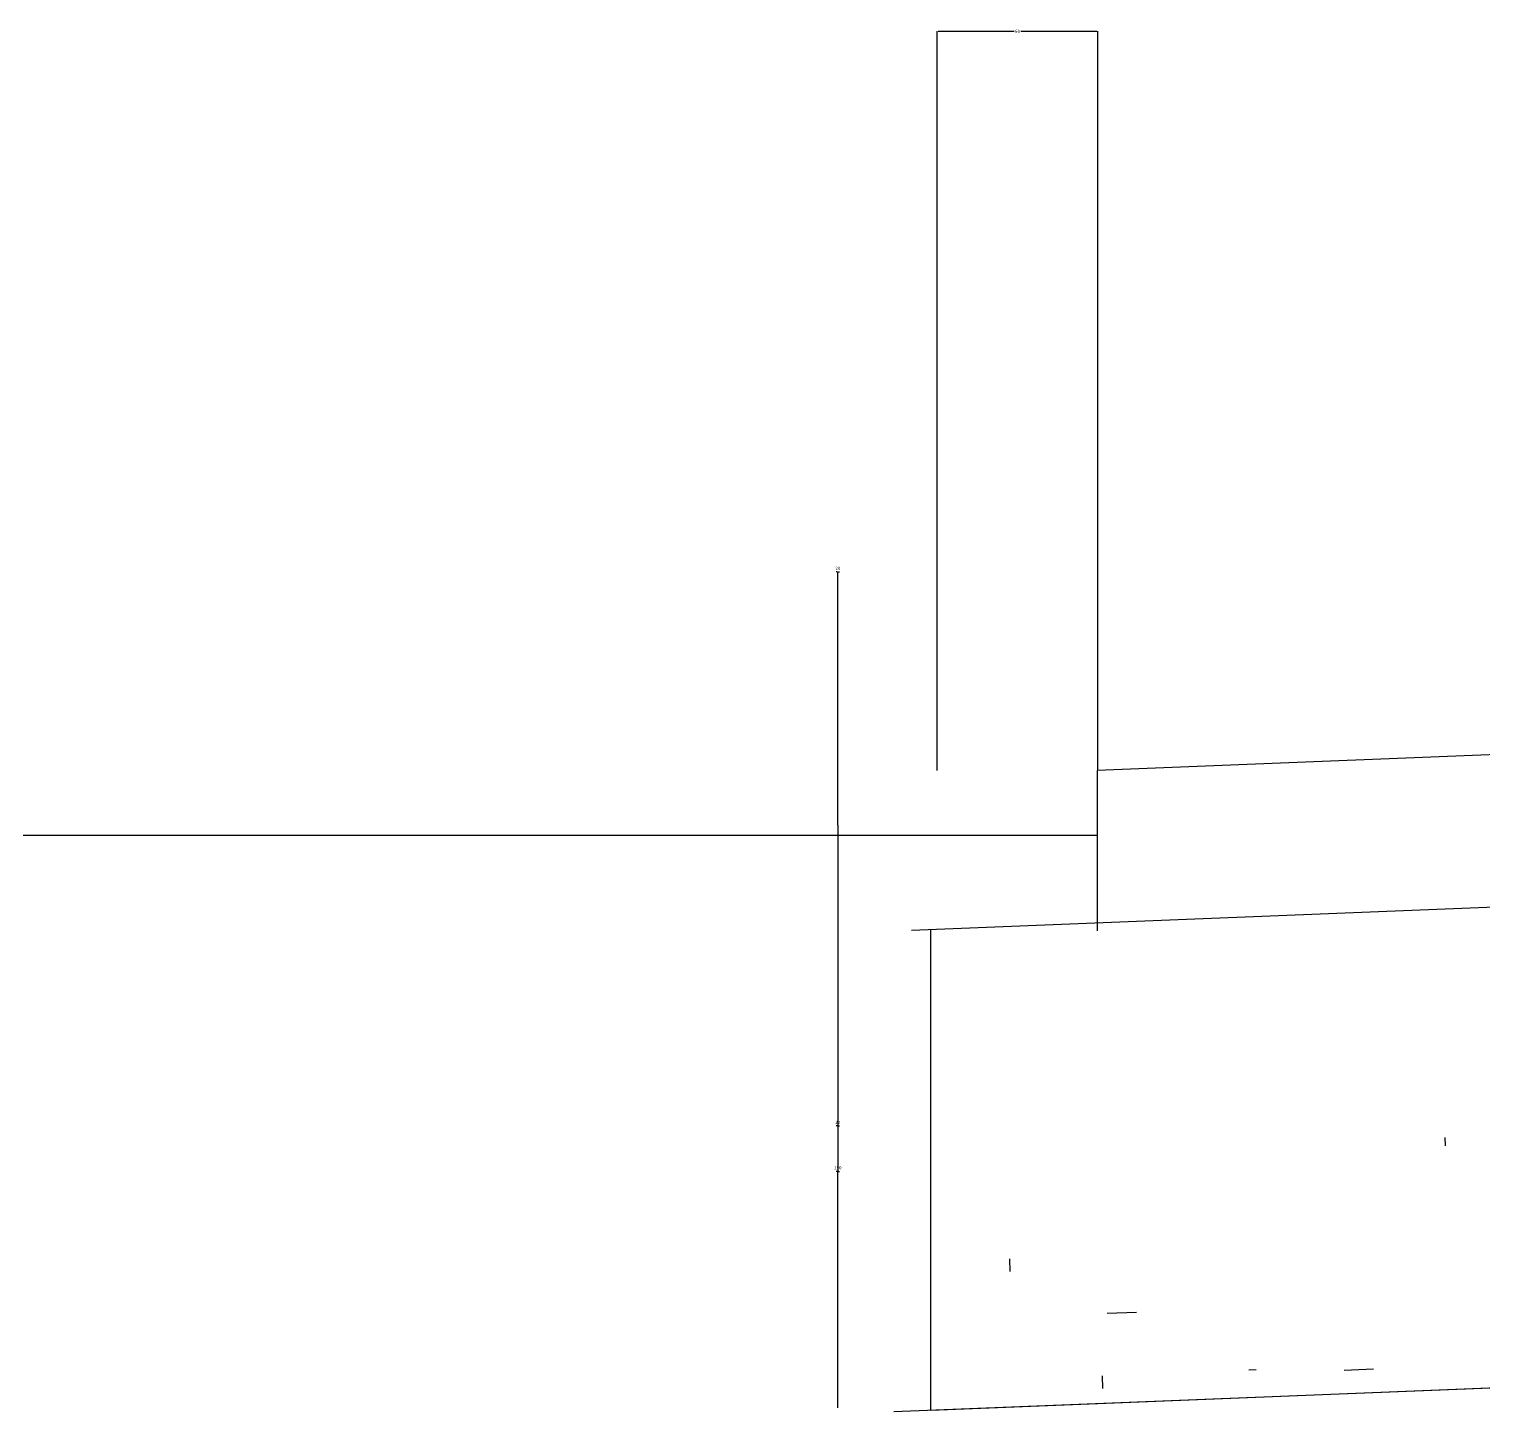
# Model space of a CAD drawing. Header units: metres. Extents: x 10100 to 12398, y 11888 to 13366.
# Drawn here: x 10555.3 to 11009.8, y 12348.8 to 12780.7 of the extents above; entities that cross this region are included whole.
import ezdxf

# ---------------------------------------------------------------- set-up
doc = ezdxf.new("R2010")
doc.units = ezdxf.units.M
doc.layers.add('PUB_DIM', color=3, linetype='Continuous')
doc.dimstyles.get("Standard").update_dxf_attribs({"dimtxt": 2.5, "dimasz": 2.5, "dimexe": 1.25, "dimexo": 0.625, "dimtad": 1, "dimcen": 2.5, "dimazin": 3, "dimtfac": 1, "dimtmove": 0, "dimatfit": 3})

# ---------------------------------------------------------------- blocks, each defined once
blk = doc.blocks.new('BL_6233')
for p, q in [((393.9, 493.71), (416.81, 493.71)), ((241.21, 470.8), (241.21, 478.44)), ((1455.16, 447.89), (1455.16, 463.16)), ((187.76, 402.06), (187.76, 409.7)), ((1287.19, 394.43), (1287.19, 402.06)), ((73.24, 363.88), (80.87, 363.88)), ((1913.25, 249.31), (1913.25, 272.22)), ((584.78, 203.49), (584.78, 226.4)), ((706.94, 180.57), (706.94, 218.76)), ((997.06, 165.3), (997.06, 195.85)), ((1814, 165.3), (1783.46, 165.3)), ((1210.84, 73.65), (1210.84, 111.84)), ((409.17, 88.92), (409.17, 96.56)), ((96.14, 27.82), (96.14, 73.65)), ((974.16, 20.18), (974.16, 50.74)), ((1661.3, 50.74), (1668.94, 50.74)), ((1821.63, 27.82), (1821.63, 50.74)), ((477.89, 12.55), (477.89, 43.1)), ((1310.09, 20.18), (1310.09, 43.1)), ((1539.14, 43.1), (1569.68, 43.1)), ((210.67, 27.82), (210.67, 27.82)), ((0, 0), (2040.18, 0))]:
    blk.add_line(p, q)
blk = doc.blocks.new('*D1')
for p, q in [((10808, 12497.75), (10808, 12423.9)), ((10807.75, 12423.9), (10807.5, 12423.9)), ((10808, 12350.05), (10808, 12423.9)), ((10808, 12423.9), (10808, 12423.9)), ((10808.25, 12423.9), (10808.5, 12423.9))]:
    blk.add_line(p, q)
at = {"layer": 'Defpoints'}
for p in [(10808, 12497.75), (10808, 12423.9), (10808, 12350.05)]:
    blk.add_point(p, dxfattribs=at)
at = {"layer": 'PUB_DIM', "insert": (10808, 12425.025), "char_height": 1, "attachment_point": 5}
blk.add_mtext('150', dxfattribs=at)
blk = doc.blocks.new('*D2')
for p, q in [((10808, 12532.04), (10808, 12438.07)), ((10808, 12497.75), (10808, 12438.07)), ((10807.75, 12438.07), (10807.5, 12438.07)), ((10808, 12438.07), (10808, 12438.07)), ((10808.25, 12438.07), (10808.5, 12438.07))]:
    blk.add_line(p, q)
at = {"layer": 'Defpoints'}
for p in [(10808, 12532.04), (10808, 12497.75), (10808, 12438.07)]:
    blk.add_point(p, dxfattribs=at)
at = {"layer": 'PUB_DIM', "insert": (10808, 12439.195), "char_height": 1, "attachment_point": 5}
blk.add_mtext('20', dxfattribs=at)
blk = doc.blocks.new('*D3')
for p, q in [((10807.75, 12611.17), (10807.5, 12611.17)), ((10808, 12532.04), (10808, 12611.17)), ((10808, 12553.14), (10808, 12611.17)), ((10808, 12611.17), (10808, 12611.17)), ((10808.25, 12611.17), (10808.5, 12611.17))]:
    blk.add_line(p, q)
at = {"layer": 'Defpoints'}
for p in [(10808, 12611.17), (10808, 12553.14), (10808, 12532.04)]:
    blk.add_point(p, dxfattribs=at)
at = {"layer": 'PUB_DIM', "insert": (10808, 12612.295), "char_height": 1, "attachment_point": 5}
blk.add_mtext('20', dxfattribs=at)
blk = doc.blocks.new('*D4')
for p, q in [((10839.07, 12549.06), (10839.07, 12780.03)), ((10839.32, 12780.03), (10863.125, 12780.03)), ((10865.125, 12780.03), (10888.93, 12780.03)), ((10889.18, 12549.06), (10889.18, 12780.03))]:
    blk.add_line(p, q)
at = {"layer": 'Defpoints'}
for p in [(10839.07, 12780.03), (10839.07, 12549.06), (10889.18, 12549.06)]:
    blk.add_point(p, dxfattribs=at)
at = {"layer": 'PUB_DIM', "insert": (10864.125, 12780.03), "char_height": 1, "attachment_point": 5}
blk.add_mtext('60', dxfattribs=at)

msp = doc.modelspace()

# ---------------------------------------------------------------- linework, layer by layer
for points in [[(12017.05, 12594.18), (10889.06, 12549.06)], [(10889.06, 12549.06), (10889.06, 12499.06)], [(12037.05, 12547.34), (10831.06, 12499.1)], [(10888.9, 12528.82), (10177.51, 12528.82)], [(10837.05, 12349.22), (10837.05, 12499.22)], [(12037.05, 12397.22), (10837.05, 12349.22)]]:
    msp.add_lwpolyline(points)

# ---------------------------------------------------------------- block references
at = {"xscale": -0.3, "yscale": 0.17, "zscale": 0.3, "rotation": 2.29}
msp.add_blockref('BL_6233', (11437.05, 12373.22), dxfattribs=at)

# ---------------------------------------------------------------- dimensions: what is measured, and where the dimension line sits
at = {"layer": 'PUB_DIM'}
for base, p1, p2, text, picture, middle in [((10839.07, 12780.03), (10839.07, 12549.06), (10889.18, 12549.06), '60', '*D4', (10864.125, 12780.03)), ((10808, 12611.17), (10808, 12532.04), (10808, 12553.14), '20', '*D3', (10808, 12612.295)), ((10808, 12438.07), (10808, 12497.75), (10808, 12532.04), '20', '*D2', (10808, 12439.195)), ((10808, 12423.9), (10808, 12350.05), (10808, 12497.75), '150', '*D1', (10808, 12425.025))]:
    dim = msp.add_linear_dim(base=base, p1=p1, p2=p2, text=text, dimstyle='Standard', dxfattribs=at)
    dim.commit()
    dim.dimension.update_dxf_attribs({"geometry": picture, "text_midpoint": middle})

doc.saveas('drawing.dxf')
